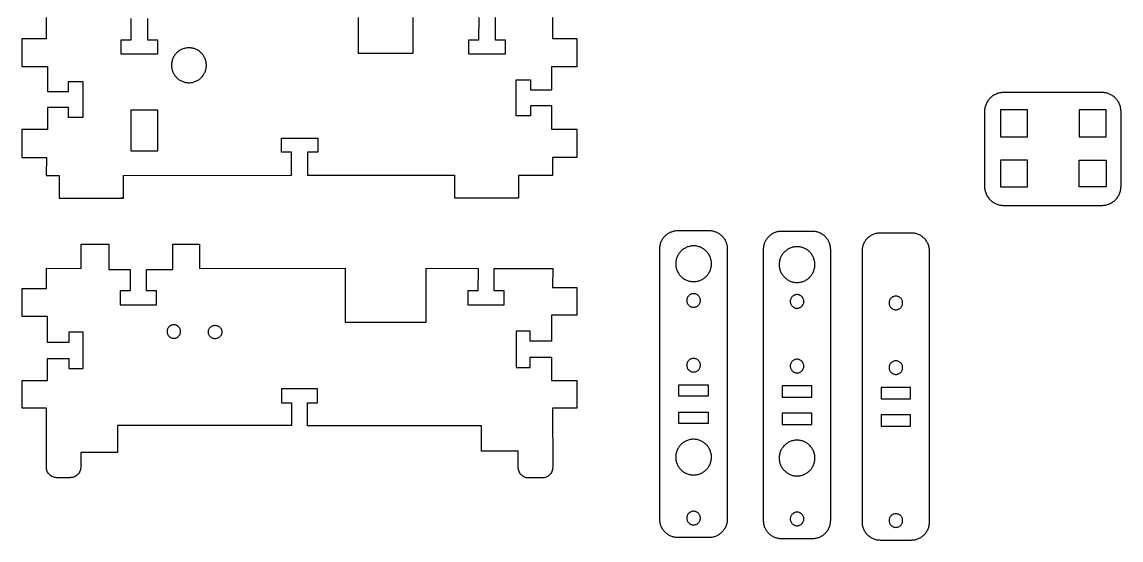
# Model space of a CAD drawing. Extents: x 83 to 577, y 5 to 678.
# Drawn here: x 281.1 to 525.6, y 13.9 to 129.2 of the extents above; entities that cross this region are included whole.
import ezdxf

# ---------------------------------------------------------------- set-up
doc = ezdxf.new("R2010")
doc.units = 0
doc.layers.add('LAYER_1', color=18, linetype='CONTINUOUS')

msp = doc.modelspace()

# ---------------------------------------------------------------- linework, layer by layer
at = {"layer": 'LAYER_1'}
for points in [[(286.49, 130.17), (286.49, 125.39), (281.09, 125.39), (281.09, 119.21), (286.75, 119.21), (286.75, 113.68), (291.47, 113.68), (291.47, 115.92), (294.63, 115.92), (294.63, 107.86), (291.47, 107.86), (291.47, 110.1), (286.75, 110.1), (286.75, 105.2), (281.09, 105.2), (281.09, 99.02), (286.54, 99.01), (286.45, 95.04), (286.45, 95.08), (286.45, 95.01), (286.58, 95.01), (289.37, 95.01), (289.37, 89.96), (303.7, 89.96), (303.19, 89.96), (303.7, 89.96), (303.7, 95.01), (341.04, 95.08), (341.04, 95.16), (341.04, 95.08), (341.04, 100.16), (338.8, 100.16), (338.8, 103.32), (346.87, 103.32), (346.87, 100.16), (344.63, 100.16), (344.63, 95.08), (377.28, 95.08), (377.28, 90.03), (377.28, 90.03), (391.6, 90.03), (391.6, 95.08), (399.2, 95.08), (399.18, 99.03), (404.58, 99.03), (404.58, 105.21), (398.93, 105.21), (398.93, 110.48), (394.21, 110.48), (394.21, 108.24), (391.05, 108.24), (391.05, 116.31), (394.21, 116.31), (394.21, 114.07), (398.93, 114.07), (398.93, 119.22), (404.59, 119.22), (404.59, 125.4), (399.18, 125.4), (399.2, 130.15)], [(308.98, 129.9), (308.98, 125.17), (311.22, 125.17), (311.22, 122.01), (303.15, 122.01), (303.15, 125.17), (305.39, 125.17), (305.39, 129.9)], [(368.03, 130.17), (368.03, 122.1), (355.93, 122.1), (355.93, 130.17)], [(386.32, 130.15), (386.32, 125.17), (388.57, 125.17), (388.57, 122.01), (380.5, 122.01), (380.5, 125.17), (382.74, 125.17), (382.76, 130.15)]]:
    msp.add_lwpolyline(points, dxfattribs=at)
for points in [[(322.11, 119.52), (322.11, 119.72), (322.09, 119.91), (322.07, 120.11), (322.03, 120.3), (321.99, 120.49), (321.94, 120.67), (321.88, 120.85), (321.81, 121.03), (321.73, 121.2), (321.64, 121.37), (321.55, 121.53), (321.45, 121.69), (321.34, 121.84), (321.22, 121.99), (321.1, 122.13), (320.97, 122.26), (320.84, 122.39), (320.7, 122.51), (320.55, 122.63), (320.4, 122.74), (320.24, 122.84), (320.08, 122.93), (319.91, 123.02), (319.74, 123.09), (319.56, 123.16), (319.38, 123.22), (319.2, 123.28), (319.01, 123.32), (318.82, 123.35), (318.63, 123.38), (318.43, 123.39), (318.23, 123.4), (318.03, 123.39), (317.83, 123.38), (317.64, 123.35), (317.45, 123.32), (317.26, 123.28), (317.08, 123.22), (316.89, 123.16), (316.72, 123.09), (316.55, 123.02), (316.38, 122.93), (316.22, 122.84), (316.06, 122.74), (315.91, 122.63), (315.76, 122.51), (315.62, 122.39), (315.48, 122.26), (315.36, 122.13), (315.23, 121.99), (315.12, 121.84), (315.01, 121.69), (314.91, 121.53), (314.82, 121.37), (314.73, 121.2), (314.65, 121.03), (314.58, 120.85), (314.52, 120.67), (314.47, 120.49), (314.43, 120.3), (314.39, 120.11), (314.37, 119.91), (314.35, 119.72), (314.35, 119.52), (314.35, 119.32), (314.37, 119.12), (314.39, 118.92), (314.43, 118.73), (314.47, 118.55), (314.52, 118.36), (314.58, 118.18), (314.65, 118), (314.73, 117.83), (314.82, 117.67), (314.91, 117.5), (315.01, 117.35), (315.12, 117.19), (315.23, 117.05), (315.36, 116.91), (315.48, 116.77), (315.62, 116.64), (315.76, 116.52), (315.91, 116.41), (316.06, 116.3), (316.22, 116.2), (316.38, 116.1), (316.55, 116.02), (316.72, 115.94), (316.89, 115.87), (317.08, 115.81), (317.26, 115.76), (317.45, 115.71), (317.64, 115.68), (317.83, 115.66), (318.03, 115.64), (318.23, 115.64), (318.43, 115.64), (318.63, 115.66), (318.82, 115.68), (319.01, 115.71), (319.2, 115.76), (319.38, 115.81), (319.56, 115.87), (319.74, 115.94), (319.91, 116.02), (320.08, 116.1), (320.24, 116.2), (320.4, 116.3), (320.55, 116.41), (320.7, 116.52), (320.84, 116.64), (320.97, 116.77), (321.1, 116.91), (321.22, 117.05), (321.34, 117.19), (321.45, 117.35), (321.55, 117.5), (321.64, 117.67), (321.73, 117.83), (321.81, 118), (321.88, 118.18), (321.94, 118.36), (321.99, 118.55), (322.03, 118.73), (322.07, 118.92), (322.09, 119.12), (322.11, 119.32)], [(499.48, 88.32), (521.31, 88.32), (521.53, 88.33), (521.74, 88.35), (521.96, 88.37), (522.17, 88.41), (522.37, 88.46), (522.58, 88.52), (522.78, 88.58), (522.97, 88.66), (523.16, 88.75), (523.34, 88.84), (523.52, 88.94), (523.69, 89.05), (523.86, 89.17), (524.02, 89.3), (524.18, 89.43), (524.33, 89.57), (524.47, 89.72), (524.6, 89.88), (524.73, 90.04), (524.85, 90.21), (524.96, 90.38), (525.06, 90.56), (525.16, 90.74), (525.24, 90.93), (525.32, 91.12), (525.38, 91.32), (525.44, 91.53), (525.49, 91.73), (525.53, 91.94), (525.55, 92.16), (525.57, 92.37), (525.58, 92.59), (525.58, 109.19), (525.57, 109.41), (525.55, 109.63), (525.53, 109.84), (525.49, 110.05), (525.44, 110.26), (525.38, 110.46), (525.32, 110.66), (525.24, 110.85), (525.16, 111.04), (525.06, 111.23), (524.96, 111.41), (524.85, 111.58), (524.73, 111.75), (524.6, 111.91), (524.47, 112.06), (524.33, 112.21), (524.18, 112.35), (524.02, 112.49), (523.86, 112.61), (523.69, 112.73), (523.52, 112.84), (523.34, 112.95), (523.16, 113.04), (522.97, 113.12), (522.78, 113.2), (522.58, 113.27), (522.37, 113.33), (522.17, 113.37), (521.96, 113.41), (521.74, 113.44), (521.53, 113.45), (521.31, 113.46), (499.48, 113.46), (499.26, 113.45), (499.04, 113.44), (498.83, 113.41), (498.62, 113.37), (498.41, 113.33), (498.21, 113.27), (498.01, 113.2), (497.82, 113.12), (497.63, 113.04), (497.45, 112.95), (497.27, 112.84), (497.09, 112.73), (496.93, 112.61), (496.77, 112.49), (496.61, 112.35), (496.46, 112.21), (496.32, 112.06), (496.19, 111.91), (496.06, 111.75), (495.94, 111.58), (495.83, 111.41), (495.73, 111.23), (495.63, 111.04), (495.55, 110.85), (495.47, 110.66), (495.4, 110.46), (495.35, 110.26), (495.3, 110.05), (495.26, 109.84), (495.23, 109.63), (495.22, 109.41), (495.21, 109.19), (495.21, 92.59), (495.22, 92.37), (495.23, 92.16), (495.26, 91.94), (495.3, 91.73), (495.35, 91.53), (495.4, 91.32), (495.47, 91.12), (495.55, 90.93), (495.63, 90.74), (495.73, 90.56), (495.83, 90.38), (495.94, 90.21), (496.06, 90.04), (496.19, 89.88), (496.32, 89.72), (496.46, 89.57), (496.61, 89.43), (496.77, 89.3), (496.93, 89.17), (497.09, 89.05), (497.27, 88.94), (497.45, 88.84), (497.63, 88.75), (497.82, 88.66), (498.01, 88.58), (498.21, 88.52), (498.41, 88.46), (498.62, 88.41), (498.83, 88.37), (499.04, 88.35), (499.26, 88.33)], [(305.31, 100.5), (311.31, 100.5), (311.31, 109.5), (305.31, 109.5)], [(498.76, 103.59), (504.76, 103.59), (504.76, 109.59), (498.76, 109.59)], [(516.25, 103.59), (522.25, 103.59), (522.25, 109.59), (516.25, 109.59)], [(498.8, 92.43), (504.8, 92.43), (504.8, 98.43), (498.8, 98.43)], [(516.29, 98.43), (522.29, 98.43), (522.29, 92.43), (516.29, 92.43)], [(427.02, 14.4), (426.81, 14.4), (426.6, 14.42), (426.4, 14.45), (426.2, 14.48), (426.01, 14.53), (425.82, 14.58), (425.63, 14.64), (425.45, 14.72), (425.27, 14.8), (425.09, 14.89), (424.92, 14.98), (424.76, 15.09), (424.6, 15.2), (424.45, 15.32), (424.3, 15.45), (424.16, 15.58), (424.03, 15.72), (423.9, 15.87), (423.78, 16.02), (423.67, 16.18), (423.57, 16.34), (423.47, 16.51), (423.38, 16.68), (423.3, 16.86), (423.23, 17.05), (423.16, 17.23), (423.11, 17.42), (423.06, 17.62), (423.03, 17.82), (423, 18.02), (422.99, 18.23), (422.98, 18.43), (422.98, 78.7), (422.99, 78.9), (423, 79.11), (423.03, 79.31), (423.06, 79.51), (423.11, 79.7), (423.16, 79.89), (423.23, 80.08), (423.3, 80.26), (423.38, 80.44), (423.47, 80.62), (423.57, 80.79), (423.67, 80.95), (423.78, 81.11), (423.9, 81.26), (424.03, 81.41), (424.16, 81.55), (424.3, 81.68), (424.45, 81.81), (424.6, 81.93), (424.76, 82.04), (424.92, 82.14), (425.09, 82.24), (425.27, 82.33), (425.45, 82.41), (425.63, 82.48), (425.82, 82.55), (426.01, 82.6), (426.2, 82.65), (426.4, 82.68), (426.6, 82.71), (426.81, 82.72), (427.02, 82.73), (433.95, 82.73), (434.15, 82.72), (434.36, 82.71), (434.56, 82.68), (434.76, 82.65), (434.96, 82.6), (435.15, 82.55), (435.33, 82.48), (435.52, 82.41), (435.7, 82.33), (435.87, 82.24), (436.04, 82.14), (436.2, 82.04), (436.36, 81.93), (436.51, 81.81), (436.66, 81.68), (436.8, 81.55), (436.93, 81.41), (437.06, 81.26), (437.18, 81.11), (437.29, 80.95), (437.4, 80.79), (437.49, 80.62), (437.58, 80.44), (437.66, 80.26), (437.74, 80.08), (437.8, 79.89), (437.85, 79.7), (437.9, 79.51), (437.93, 79.31), (437.96, 79.11), (437.98, 78.9), (437.98, 78.7), (437.98, 18.43), (437.98, 18.23), (437.96, 18.02), (437.93, 17.82), (437.9, 17.62), (437.85, 17.42), (437.8, 17.23), (437.74, 17.05), (437.66, 16.86), (437.58, 16.68), (437.49, 16.51), (437.4, 16.34), (437.29, 16.18), (437.18, 16.02), (437.06, 15.87), (436.93, 15.72), (436.8, 15.58), (436.66, 15.45), (436.51, 15.32), (436.36, 15.2), (436.2, 15.09), (436.04, 14.98), (435.87, 14.89), (435.7, 14.8), (435.52, 14.72), (435.33, 14.64), (435.15, 14.58), (434.96, 14.53), (434.76, 14.48), (434.56, 14.45), (434.36, 14.42), (434.15, 14.4), (433.95, 14.4)], [(450.02, 14.21), (456.95, 14.21), (457.16, 14.21), (457.37, 14.23), (457.57, 14.25), (457.77, 14.29), (457.96, 14.33), (458.15, 14.39), (458.34, 14.45), (458.52, 14.52), (458.7, 14.6), (458.88, 14.69), (459.05, 14.79), (459.21, 14.89), (459.37, 15.01), (459.52, 15.13), (459.67, 15.25), (459.81, 15.39), (459.94, 15.53), (460.07, 15.67), (460.19, 15.83), (460.3, 15.98), (460.4, 16.15), (460.5, 16.32), (460.59, 16.49), (460.67, 16.67), (460.74, 16.85), (460.81, 17.04), (460.86, 17.23), (460.91, 17.43), (460.94, 17.62), (460.97, 17.83), (460.98, 18.03), (460.99, 18.24), (460.99, 78.5), (460.98, 78.71), (460.97, 78.91), (460.94, 79.12), (460.91, 79.31), (460.86, 79.51), (460.81, 79.7), (460.74, 79.89), (460.67, 80.07), (460.59, 80.25), (460.5, 80.42), (460.4, 80.59), (460.3, 80.76), (460.19, 80.91), (460.07, 81.07), (459.94, 81.21), (459.81, 81.35), (459.67, 81.49), (459.52, 81.61), (459.37, 81.73), (459.21, 81.85), (459.05, 81.95), (458.88, 82.05), (458.7, 82.14), (458.52, 82.22), (458.34, 82.29), (458.15, 82.35), (457.96, 82.41), (457.77, 82.45), (457.57, 82.49), (457.37, 82.51), (457.16, 82.53), (456.95, 82.53), (450.02, 82.53), (449.81, 82.53), (449.61, 82.51), (449.41, 82.49), (449.21, 82.45), (449.01, 82.41), (448.82, 82.35), (448.63, 82.29), (448.45, 82.22), (448.27, 82.14), (448.1, 82.05), (447.93, 81.95), (447.77, 81.85), (447.61, 81.73), (447.46, 81.61), (447.31, 81.49), (447.17, 81.35), (447.04, 81.21), (446.91, 81.07), (446.79, 80.91), (446.68, 80.76), (446.57, 80.59), (446.47, 80.42), (446.39, 80.25), (446.3, 80.07), (446.23, 79.89), (446.17, 79.7), (446.11, 79.51), (446.07, 79.31), (446.03, 79.12), (446.01, 78.91), (445.99, 78.71), (445.99, 78.5), (445.99, 18.24), (445.99, 18.03), (446.01, 17.83), (446.03, 17.62), (446.07, 17.43), (446.11, 17.23), (446.17, 17.04), (446.23, 16.85), (446.3, 16.67), (446.39, 16.49), (446.47, 16.32), (446.57, 16.15), (446.68, 15.98), (446.79, 15.83), (446.91, 15.67), (447.04, 15.53), (447.17, 15.39), (447.31, 15.25), (447.46, 15.13), (447.61, 15.01), (447.77, 14.89), (447.93, 14.79), (448.1, 14.69), (448.27, 14.6), (448.45, 14.52), (448.63, 14.45), (448.82, 14.39), (449.01, 14.33), (449.21, 14.29), (449.41, 14.25), (449.61, 14.23), (449.81, 14.21)], [(472, 13.85), (478.94, 13.85), (479.15, 13.86), (479.35, 13.87), (479.55, 13.9), (479.75, 13.93), (479.95, 13.98), (480.14, 14.03), (480.32, 14.1), (480.51, 14.17), (480.69, 14.25), (480.86, 14.34), (481.03, 14.44), (481.19, 14.54), (481.35, 14.65), (481.5, 14.77), (481.65, 14.9), (481.79, 15.03), (481.92, 15.17), (482.05, 15.32), (482.17, 15.47), (482.28, 15.63), (482.39, 15.79), (482.48, 15.96), (482.57, 16.14), (482.65, 16.32), (482.73, 16.5), (482.79, 16.69), (482.84, 16.88), (482.89, 17.07), (482.93, 17.27), (482.95, 17.47), (482.97, 17.68), (482.97, 17.89), (482.97, 78.15), (482.97, 78.36), (482.95, 78.56), (482.93, 78.76), (482.89, 78.96), (482.84, 79.16), (482.79, 79.35), (482.73, 79.53), (482.65, 79.72), (482.57, 79.9), (482.48, 80.07), (482.39, 80.24), (482.28, 80.4), (482.17, 80.56), (482.05, 80.71), (481.92, 80.86), (481.79, 81), (481.65, 81.13), (481.5, 81.26), (481.35, 81.38), (481.19, 81.49), (481.03, 81.6), (480.86, 81.69), (480.69, 81.78), (480.51, 81.86), (480.32, 81.94), (480.14, 82), (479.95, 82.05), (479.75, 82.1), (479.55, 82.13), (479.35, 82.16), (479.15, 82.17), (478.94, 82.18), (472, 82.18), (471.8, 82.17), (471.59, 82.16), (471.39, 82.13), (471.19, 82.1), (471, 82.05), (470.81, 82), (470.62, 81.94), (470.43, 81.86), (470.26, 81.78), (470.08, 81.69), (469.91, 81.6), (469.75, 81.49), (469.59, 81.38), (469.44, 81.26), (469.29, 81.13), (469.15, 81), (469.02, 80.86), (468.89, 80.71), (468.77, 80.56), (468.66, 80.4), (468.56, 80.24), (468.46, 80.07), (468.37, 79.9), (468.29, 79.72), (468.22, 79.53), (468.15, 79.35), (468.1, 79.16), (468.05, 78.96), (468.02, 78.76), (467.99, 78.56), (467.98, 78.36), (467.97, 78.15), (467.97, 17.89), (467.98, 17.68), (467.99, 17.47), (468.02, 17.27), (468.05, 17.07), (468.1, 16.88), (468.15, 16.69), (468.22, 16.5), (468.29, 16.32), (468.37, 16.14), (468.46, 15.96), (468.56, 15.79), (468.66, 15.63), (468.77, 15.47), (468.89, 15.32), (469.02, 15.17), (469.15, 15.03), (469.29, 14.9), (469.44, 14.77), (469.59, 14.65), (469.75, 14.54), (469.91, 14.44), (470.08, 14.34), (470.26, 14.25), (470.43, 14.17), (470.62, 14.1), (470.81, 14.03), (471, 13.98), (471.19, 13.93), (471.39, 13.9), (471.59, 13.87), (471.8, 13.86)], [(352.98, 74.33), (352.98, 62.33), (370.98, 62.33), (370.98, 74.33), (382.56, 74.31), (382.53, 69.33), (380.29, 69.33), (380.29, 66.17), (388.36, 66.17), (388.36, 69.33), (386.12, 69.33), (386.12, 74.31), (399.15, 74.31), (399.14, 70.07), (404.54, 70.07), (404.54, 63.88), (398.88, 63.88), (398.88, 58.1), (394.16, 58.1), (394.16, 60.34), (391, 60.34), (391, 52.28), (394.16, 52.28), (394.16, 54.52), (398.88, 54.52), (398.88, 49.37), (404.54, 49.37), (404.54, 43.19), (399.13, 43.19), (399.15, 29.98), (399.15, 29.98), (399.14, 29.86), (399.13, 29.74), (399.12, 29.62), (399.1, 29.51), (399.07, 29.4), (399.04, 29.29), (398.96, 29.08), (398.87, 28.87), (398.75, 28.68), (398.61, 28.51), (398.46, 28.34), (398.3, 28.19), (398.12, 28.06), (397.93, 27.94), (397.72, 27.85), (397.51, 27.77), (397.29, 27.71), (397.17, 27.69), (397.05, 27.68), (396.94, 27.67), (396.82, 27.66), (393.82, 27.66), (393.7, 27.67), (393.58, 27.68), (393.47, 27.69), (393.35, 27.71), (393.13, 27.77), (392.91, 27.85), (392.71, 27.94), (392.52, 28.06), (392.34, 28.19), (392.17, 28.34), (392.02, 28.51), (391.89, 28.68), (391.77, 28.87), (391.67, 29.08), (391.59, 29.29), (391.56, 29.4), (391.54, 29.51), (391.52, 29.62), (391.5, 29.74), (391.49, 29.86), (391.49, 29.98), (391.49, 33.64), (383.32, 33.64), (383.31, 33.62), (383.31, 39.27), (344.62, 39.28), (344.62, 44.36), (346.86, 44.36), (346.86, 47.52), (338.8, 47.52), (338.8, 44.36), (341.04, 44.36), (341.04, 39.35), (302.34, 39.36), (302.34, 33.35), (294.17, 33.35), (294.17, 30.05), (294.17, 29.93), (294.16, 29.81), (294.14, 29.69), (294.12, 29.58), (294.1, 29.47), (294.07, 29.36), (293.99, 29.15), (293.89, 28.94), (293.77, 28.75), (293.64, 28.57), (293.49, 28.41), (293.32, 28.26), (293.14, 28.13), (292.95, 28.01), (292.75, 27.91), (292.53, 27.84), (292.31, 27.78), (292.2, 27.76), (292.08, 27.75), (291.96, 27.74), (291.84, 27.73), (288.84, 27.73), (288.72, 27.74), (288.61, 27.75), (288.49, 27.76), (288.37, 27.78), (288.15, 27.84), (287.94, 27.91), (287.73, 28.01), (287.54, 28.13), (287.36, 28.26), (287.2, 28.41), (287.05, 28.57), (286.91, 28.75), (286.79, 28.94), (286.7, 29.15), (286.62, 29.36), (286.59, 29.47), (286.56, 29.58), (286.54, 29.69), (286.53, 29.81), (286.52, 29.93), (286.51, 30.05), (286.51, 30.05), (286.5, 30.05), (286.51, 30.05), (286.54, 43.18), (281.14, 43.18), (281.14, 49.36), (286.79, 49.36), (286.79, 54.26), (291.52, 54.26), (291.52, 52.02), (294.68, 52.02), (294.68, 60.09), (291.52, 60.09), (291.52, 57.85), (286.79, 57.85), (286.79, 63.62), (281.14, 63.62), (281.14, 69.81), (286.54, 69.81), (286.54, 74.33), (294.24, 74.31), (294.24, 79.71), (300.42, 79.71), (300.42, 74.06), (305.19, 74.06), (305.19, 69.33), (302.95, 69.33), (302.95, 66.17), (311.02, 66.17), (311.02, 69.33), (308.77, 69.33), (308.77, 74.06), (314.68, 74.06), (314.68, 79.71), (320.61, 79.71), (320.61, 74.31)], [(430.5, 71.37), (430.7, 71.37), (430.9, 71.39), (431.1, 71.41), (431.3, 71.45), (431.49, 71.49), (431.68, 71.55), (431.86, 71.61), (432.05, 71.68), (432.22, 71.76), (432.39, 71.85), (432.56, 71.94), (432.72, 72.05), (432.88, 72.16), (433.03, 72.27), (433.17, 72.4), (433.31, 72.53), (433.44, 72.67), (433.57, 72.81), (433.68, 72.96), (433.79, 73.12), (433.9, 73.28), (433.99, 73.45), (434.08, 73.62), (434.16, 73.79), (434.23, 73.97), (434.29, 74.16), (434.35, 74.35), (434.39, 74.54), (434.43, 74.74), (434.45, 74.94), (434.47, 75.14), (434.47, 75.34), (434.47, 75.55), (434.45, 75.75), (434.43, 75.95), (434.39, 76.14), (434.35, 76.33), (434.29, 76.52), (434.23, 76.71), (434.16, 76.89), (434.08, 77.06), (433.99, 77.24), (433.9, 77.4), (433.79, 77.56), (433.68, 77.72), (433.57, 77.87), (433.44, 78.01), (433.31, 78.15), (433.17, 78.28), (433.03, 78.41), (432.88, 78.53), (432.72, 78.64), (432.56, 78.74), (432.39, 78.84), (432.22, 78.92), (432.05, 79), (431.86, 79.08), (431.68, 79.14), (431.49, 79.19), (431.3, 79.24), (431.1, 79.27), (430.9, 79.3), (430.7, 79.31), (430.5, 79.32), (430.29, 79.31), (430.09, 79.3), (429.89, 79.27), (429.7, 79.24), (429.5, 79.19), (429.32, 79.14), (429.13, 79.08), (428.95, 79), (428.77, 78.92), (428.6, 78.84), (428.44, 78.74), (428.28, 78.64), (428.12, 78.53), (427.97, 78.41), (427.83, 78.28), (427.69, 78.15), (427.56, 78.01), (427.43, 77.87), (427.31, 77.72), (427.2, 77.56), (427.1, 77.4), (427, 77.24), (426.92, 77.06), (426.84, 76.89), (426.76, 76.71), (426.7, 76.52), (426.65, 76.33), (426.6, 76.14), (426.57, 75.95), (426.54, 75.75), (426.53, 75.55), (426.52, 75.34), (426.53, 75.14), (426.54, 74.94), (426.57, 74.74), (426.6, 74.54), (426.65, 74.35), (426.7, 74.16), (426.76, 73.97), (426.84, 73.79), (426.92, 73.62), (427, 73.45), (427.1, 73.28), (427.2, 73.12), (427.31, 72.96), (427.43, 72.81), (427.56, 72.67), (427.69, 72.53), (427.83, 72.4), (427.97, 72.27), (428.12, 72.16), (428.28, 72.05), (428.44, 71.94), (428.6, 71.85), (428.77, 71.76), (428.95, 71.68), (429.13, 71.61), (429.32, 71.55), (429.5, 71.49), (429.7, 71.45), (429.89, 71.41), (430.09, 71.39), (430.29, 71.37)], [(453.5, 71.17), (453.71, 71.18), (453.91, 71.19), (454.11, 71.22), (454.31, 71.25), (454.5, 71.3), (454.69, 71.35), (454.87, 71.41), (455.05, 71.49), (455.23, 71.56), (455.4, 71.65), (455.57, 71.75), (455.73, 71.85), (455.88, 71.96), (456.03, 72.08), (456.18, 72.21), (456.32, 72.34), (456.45, 72.48), (456.57, 72.62), (456.69, 72.77), (456.8, 72.93), (456.9, 73.09), (457, 73.25), (457.09, 73.42), (457.17, 73.6), (457.24, 73.78), (457.3, 73.97), (457.35, 74.15), (457.4, 74.35), (457.43, 74.54), (457.46, 74.74), (457.47, 74.94), (457.48, 75.15), (457.47, 75.35), (457.46, 75.55), (457.43, 75.75), (457.4, 75.95), (457.35, 76.14), (457.3, 76.33), (457.24, 76.51), (457.17, 76.7), (457.09, 76.87), (457, 77.04), (456.9, 77.21), (456.8, 77.37), (456.69, 77.53), (456.57, 77.68), (456.45, 77.82), (456.32, 77.96), (456.18, 78.09), (456.03, 78.22), (455.88, 78.33), (455.73, 78.44), (455.57, 78.55), (455.4, 78.64), (455.23, 78.73), (455.05, 78.81), (454.87, 78.88), (454.69, 78.94), (454.5, 79), (454.31, 79.04), (454.11, 79.08), (453.91, 79.1), (453.71, 79.12), (453.5, 79.12), (453.3, 79.12), (453.1, 79.1), (452.9, 79.08), (452.7, 79.04), (452.51, 79), (452.32, 78.94), (452.14, 78.88), (451.96, 78.81), (451.78, 78.73), (451.61, 78.64), (451.44, 78.55), (451.28, 78.44), (451.13, 78.33), (450.98, 78.22), (450.83, 78.09), (450.69, 77.96), (450.56, 77.82), (450.44, 77.68), (450.32, 77.53), (450.21, 77.37), (450.11, 77.21), (450.01, 77.04), (449.92, 76.87), (449.84, 76.7), (449.77, 76.51), (449.71, 76.33), (449.66, 76.14), (449.61, 75.95), (449.58, 75.75), (449.55, 75.55), (449.54, 75.35), (449.53, 75.15), (449.54, 74.94), (449.55, 74.74), (449.58, 74.54), (449.61, 74.35), (449.66, 74.15), (449.71, 73.97), (449.77, 73.78), (449.84, 73.6), (449.92, 73.42), (450.01, 73.25), (450.11, 73.09), (450.21, 72.93), (450.32, 72.77), (450.44, 72.62), (450.56, 72.48), (450.69, 72.34), (450.83, 72.21), (450.98, 72.08), (451.13, 71.96), (451.28, 71.85), (451.44, 71.75), (451.61, 71.65), (451.78, 71.56), (451.96, 71.49), (452.14, 71.41), (452.32, 71.35), (452.51, 71.3), (452.7, 71.25), (452.9, 71.22), (453.1, 71.19), (453.3, 71.18)], [(430.5, 65.65), (430.65, 65.66), (430.8, 65.68), (430.95, 65.72), (431.09, 65.77), (431.22, 65.83), (431.34, 65.91), (431.46, 66), (431.57, 66.09), (431.66, 66.2), (431.75, 66.32), (431.83, 66.44), (431.89, 66.58), (431.94, 66.71), (431.98, 66.86), (432, 67.01), (432.01, 67.16), (432, 67.32), (431.98, 67.47), (431.94, 67.61), (431.89, 67.75), (431.83, 67.89), (431.75, 68.01), (431.66, 68.13), (431.57, 68.23), (431.46, 68.33), (431.34, 68.42), (431.22, 68.49), (431.09, 68.56), (430.95, 68.61), (430.8, 68.65), (430.65, 68.67), (430.5, 68.68), (430.34, 68.67), (430.19, 68.65), (430.05, 68.61), (429.91, 68.56), (429.78, 68.49), (429.65, 68.42), (429.54, 68.33), (429.43, 68.23), (429.33, 68.13), (429.24, 68.01), (429.17, 67.89), (429.1, 67.75), (429.05, 67.61), (429.02, 67.47), (428.99, 67.32), (428.99, 67.16), (428.99, 67.01), (429.02, 66.86), (429.05, 66.71), (429.1, 66.58), (429.17, 66.44), (429.24, 66.32), (429.33, 66.2), (429.43, 66.09), (429.54, 66), (429.65, 65.91), (429.78, 65.83), (429.91, 65.77), (430.05, 65.72), (430.19, 65.68), (430.34, 65.66)], [(453.5, 65.46), (453.66, 65.47), (453.81, 65.49), (453.95, 65.53), (454.09, 65.58), (454.23, 65.64), (454.35, 65.72), (454.47, 65.8), (454.57, 65.9), (454.67, 66.01), (454.76, 66.13), (454.83, 66.25), (454.9, 66.38), (454.95, 66.52), (454.99, 66.67), (455.01, 66.82), (455.02, 66.97), (455.01, 67.13), (454.99, 67.28), (454.95, 67.42), (454.9, 67.56), (454.83, 67.69), (454.76, 67.82), (454.67, 67.93), (454.57, 68.04), (454.47, 68.14), (454.35, 68.23), (454.23, 68.3), (454.09, 68.36), (453.95, 68.42), (453.81, 68.45), (453.66, 68.48), (453.5, 68.48), (453.35, 68.48), (453.2, 68.45), (453.05, 68.42), (452.92, 68.36), (452.78, 68.3), (452.66, 68.23), (452.54, 68.14), (452.44, 68.04), (452.34, 67.93), (452.25, 67.82), (452.17, 67.69), (452.11, 67.56), (452.06, 67.42), (452.02, 67.28), (452, 67.13), (451.99, 66.97), (452, 66.82), (452.02, 66.67), (452.06, 66.52), (452.11, 66.38), (452.17, 66.25), (452.25, 66.13), (452.34, 66.01), (452.44, 65.9), (452.54, 65.8), (452.66, 65.72), (452.78, 65.64), (452.92, 65.58), (453.05, 65.53), (453.2, 65.49), (453.35, 65.47)], [(475.49, 65.1), (475.64, 65.11), (475.79, 65.14), (475.94, 65.17), (476.08, 65.22), (476.21, 65.29), (476.33, 65.36), (476.45, 65.45), (476.56, 65.55), (476.66, 65.66), (476.74, 65.77), (476.82, 65.9), (476.88, 66.03), (476.93, 66.17), (476.97, 66.31), (476.99, 66.46), (477, 66.62), (476.99, 66.77), (476.97, 66.92), (476.93, 67.07), (476.88, 67.21), (476.82, 67.34), (476.74, 67.46), (476.66, 67.58), (476.56, 67.69), (476.45, 67.78), (476.33, 67.87), (476.21, 67.95), (476.08, 68.01), (475.94, 68.06), (475.79, 68.1), (475.64, 68.12), (475.49, 68.13), (475.33, 68.12), (475.18, 68.1), (475.04, 68.06), (474.9, 68.01), (474.77, 67.95), (474.64, 67.87), (474.53, 67.78), (474.42, 67.69), (474.32, 67.58), (474.23, 67.46), (474.16, 67.34), (474.09, 67.21), (474.04, 67.07), (474.01, 66.92), (473.98, 66.77), (473.98, 66.62), (473.98, 66.46), (474.01, 66.31), (474.04, 66.17), (474.09, 66.03), (474.16, 65.9), (474.23, 65.77), (474.32, 65.66), (474.42, 65.55), (474.53, 65.45), (474.64, 65.36), (474.77, 65.29), (474.9, 65.22), (475.04, 65.17), (475.18, 65.14), (475.33, 65.11)], [(316.37, 60.25), (316.36, 60.4), (316.33, 60.55), (316.3, 60.69), (316.25, 60.83), (316.18, 60.96), (316.11, 61.09), (316.02, 61.2), (315.93, 61.31), (315.82, 61.4), (315.7, 61.49), (315.58, 61.57), (315.45, 61.63), (315.31, 61.68), (315.17, 61.72), (315.02, 61.74), (314.87, 61.75), (314.71, 61.74), (314.56, 61.72), (314.42, 61.68), (314.28, 61.63), (314.15, 61.57), (314.03, 61.49), (313.91, 61.4), (313.8, 61.31), (313.71, 61.2), (313.62, 61.09), (313.55, 60.96), (313.48, 60.83), (313.43, 60.69), (313.4, 60.55), (313.37, 60.4), (313.37, 60.25), (313.37, 60.09), (313.4, 59.94), (313.43, 59.8), (313.48, 59.66), (313.55, 59.53), (313.62, 59.41), (313.71, 59.29), (313.8, 59.19), (313.91, 59.09), (314.03, 59), (314.15, 58.93), (314.28, 58.86), (314.42, 58.81), (314.56, 58.78), (314.71, 58.75), (314.87, 58.75), (315.02, 58.75), (315.17, 58.78), (315.31, 58.81), (315.45, 58.86), (315.58, 58.93), (315.7, 59), (315.82, 59.09), (315.93, 59.19), (316.02, 59.29), (316.11, 59.41), (316.18, 59.53), (316.25, 59.66), (316.3, 59.8), (316.33, 59.94), (316.36, 60.09)], [(325.56, 60.14), (325.55, 59.99), (325.53, 59.84), (325.49, 59.7), (325.44, 59.56), (325.38, 59.43), (325.3, 59.3), (325.21, 59.19), (325.12, 59.08), (325.01, 58.98), (324.89, 58.9), (324.77, 58.82), (324.64, 58.76), (324.5, 58.71), (324.36, 58.67), (324.21, 58.65), (324.06, 58.64), (323.9, 58.65), (323.75, 58.67), (323.61, 58.71), (323.47, 58.76), (323.34, 58.82), (323.22, 58.9), (323.1, 58.98), (323, 59.08), (322.9, 59.19), (322.81, 59.3), (322.74, 59.43), (322.67, 59.56), (322.62, 59.7), (322.59, 59.84), (322.56, 59.99), (322.56, 60.14), (322.56, 60.3), (322.59, 60.44), (322.62, 60.59), (322.67, 60.73), (322.74, 60.86), (322.81, 60.98), (322.9, 61.1), (323, 61.2), (323.1, 61.3), (323.22, 61.39), (323.34, 61.46), (323.47, 61.52), (323.61, 61.57), (323.75, 61.61), (323.9, 61.63), (324.06, 61.64), (324.21, 61.63), (324.36, 61.61), (324.5, 61.57), (324.64, 61.52), (324.77, 61.46), (324.89, 61.39), (325.01, 61.3), (325.12, 61.2), (325.21, 61.1), (325.3, 60.98), (325.38, 60.86), (325.44, 60.73), (325.49, 60.59), (325.53, 60.44), (325.55, 60.3)], [(430.5, 51.25), (430.65, 51.26), (430.8, 51.28), (430.95, 51.32), (431.09, 51.37), (431.22, 51.43), (431.34, 51.51), (431.46, 51.59), (431.57, 51.69), (431.66, 51.8), (431.75, 51.91), (431.83, 52.04), (431.89, 52.17), (431.94, 52.31), (431.98, 52.46), (432, 52.61), (432.01, 52.76), (432, 52.91), (431.98, 53.06), (431.94, 53.21), (431.89, 53.35), (431.83, 53.48), (431.75, 53.61), (431.66, 53.72), (431.57, 53.83), (431.46, 53.93), (431.34, 54.01), (431.22, 54.09), (431.09, 54.15), (430.95, 54.2), (430.8, 54.24), (430.65, 54.26), (430.5, 54.27), (430.34, 54.26), (430.19, 54.24), (430.05, 54.2), (429.91, 54.15), (429.78, 54.09), (429.65, 54.01), (429.54, 53.93), (429.43, 53.83), (429.33, 53.72), (429.24, 53.61), (429.17, 53.48), (429.1, 53.35), (429.05, 53.21), (429.02, 53.06), (428.99, 52.91), (428.99, 52.76), (428.99, 52.61), (429.02, 52.46), (429.05, 52.31), (429.1, 52.17), (429.17, 52.04), (429.24, 51.91), (429.33, 51.8), (429.43, 51.69), (429.54, 51.59), (429.65, 51.51), (429.78, 51.43), (429.91, 51.37), (430.05, 51.32), (430.19, 51.28), (430.34, 51.26)], [(453.5, 51.05), (453.66, 51.06), (453.81, 51.09), (453.95, 51.12), (454.09, 51.17), (454.23, 51.24), (454.35, 51.31), (454.47, 51.4), (454.57, 51.5), (454.67, 51.61), (454.76, 51.72), (454.83, 51.85), (454.9, 51.98), (454.95, 52.12), (454.99, 52.26), (455.01, 52.41), (455.02, 52.57), (455.01, 52.72), (454.99, 52.87), (454.95, 53.02), (454.9, 53.16), (454.83, 53.29), (454.76, 53.41), (454.67, 53.53), (454.57, 53.64), (454.47, 53.73), (454.35, 53.82), (454.23, 53.9), (454.09, 53.96), (453.95, 54.01), (453.81, 54.05), (453.66, 54.07), (453.5, 54.08), (453.35, 54.07), (453.2, 54.05), (453.05, 54.01), (452.92, 53.96), (452.78, 53.9), (452.66, 53.82), (452.54, 53.73), (452.44, 53.64), (452.34, 53.53), (452.25, 53.41), (452.17, 53.29), (452.11, 53.16), (452.06, 53.02), (452.02, 52.87), (452, 52.72), (451.99, 52.57), (452, 52.41), (452.02, 52.26), (452.06, 52.12), (452.11, 51.98), (452.17, 51.85), (452.25, 51.72), (452.34, 51.61), (452.44, 51.5), (452.54, 51.4), (452.66, 51.31), (452.78, 51.24), (452.92, 51.17), (453.05, 51.12), (453.2, 51.09), (453.35, 51.06)], [(475.49, 50.7), (475.64, 50.71), (475.79, 50.73), (475.94, 50.77), (476.08, 50.82), (476.21, 50.88), (476.33, 50.96), (476.45, 51.05), (476.56, 51.14), (476.66, 51.25), (476.74, 51.37), (476.82, 51.49), (476.88, 51.62), (476.93, 51.76), (476.97, 51.91), (476.99, 52.06), (477, 52.21), (476.99, 52.37), (476.97, 52.52), (476.93, 52.66), (476.88, 52.8), (476.82, 52.93), (476.74, 53.06), (476.66, 53.18), (476.56, 53.28), (476.45, 53.38), (476.33, 53.47), (476.21, 53.54), (476.08, 53.61), (475.94, 53.66), (475.79, 53.7), (475.64, 53.72), (475.49, 53.73), (475.33, 53.72), (475.18, 53.7), (475.04, 53.66), (474.9, 53.61), (474.77, 53.54), (474.64, 53.47), (474.53, 53.38), (474.42, 53.28), (474.32, 53.18), (474.23, 53.06), (474.16, 52.93), (474.09, 52.8), (474.04, 52.66), (474.01, 52.52), (473.98, 52.37), (473.98, 52.21), (473.98, 52.06), (474.01, 51.91), (474.04, 51.76), (474.09, 51.62), (474.16, 51.49), (474.23, 51.37), (474.32, 51.25), (474.42, 51.14), (474.53, 51.05), (474.64, 50.96), (474.77, 50.88), (474.9, 50.82), (475.04, 50.77), (475.18, 50.73), (475.33, 50.71)], [(433.77, 45.85), (427.22, 45.85), (427.22, 48.37), (433.77, 48.37)], [(450.23, 45.65), (456.78, 45.65), (456.78, 48.18), (450.23, 48.18)], [(472.21, 45.3), (478.76, 45.3), (478.76, 47.82), (472.21, 47.82)], [(433.77, 39.77), (427.22, 39.77), (427.22, 42.29), (433.77, 42.29)], [(450.23, 39.58), (456.78, 39.58), (456.78, 42.1), (450.23, 42.1)], [(472.21, 39.22), (478.76, 39.22), (478.76, 41.74), (472.21, 41.74)], [(430.5, 28.32), (430.7, 28.33), (430.9, 28.34), (431.1, 28.37), (431.3, 28.4), (431.49, 28.45), (431.68, 28.5), (431.86, 28.56), (432.05, 28.63), (432.22, 28.71), (432.39, 28.8), (432.56, 28.9), (432.72, 29), (432.88, 29.11), (433.03, 29.23), (433.17, 29.35), (433.31, 29.49), (433.44, 29.62), (433.57, 29.77), (433.68, 29.92), (433.79, 30.07), (433.9, 30.24), (433.99, 30.4), (434.08, 30.57), (434.16, 30.75), (434.23, 30.93), (434.29, 31.11), (434.35, 31.3), (434.39, 31.5), (434.43, 31.69), (434.45, 31.89), (434.47, 32.09), (434.47, 32.3), (434.47, 32.5), (434.45, 32.7), (434.43, 32.9), (434.39, 33.1), (434.35, 33.29), (434.29, 33.48), (434.23, 33.66), (434.16, 33.84), (434.08, 34.02), (433.99, 34.19), (433.9, 34.36), (433.79, 34.52), (433.68, 34.68), (433.57, 34.83), (433.44, 34.97), (433.31, 35.11), (433.17, 35.24), (433.03, 35.36), (432.88, 35.48), (432.72, 35.59), (432.56, 35.7), (432.39, 35.79), (432.22, 35.88), (432.05, 35.96), (431.86, 36.03), (431.68, 36.09), (431.49, 36.15), (431.3, 36.19), (431.1, 36.23), (430.9, 36.25), (430.7, 36.27), (430.5, 36.27), (430.29, 36.27), (430.09, 36.25), (429.89, 36.23), (429.7, 36.19), (429.5, 36.15), (429.32, 36.09), (429.13, 36.03), (428.95, 35.96), (428.77, 35.88), (428.6, 35.79), (428.44, 35.7), (428.28, 35.59), (428.12, 35.48), (427.97, 35.36), (427.83, 35.24), (427.69, 35.11), (427.56, 34.97), (427.43, 34.83), (427.31, 34.68), (427.2, 34.52), (427.1, 34.36), (427, 34.19), (426.91, 34.02), (426.84, 33.84), (426.76, 33.66), (426.7, 33.48), (426.65, 33.29), (426.6, 33.1), (426.57, 32.9), (426.54, 32.7), (426.53, 32.5), (426.52, 32.3), (426.53, 32.09), (426.54, 31.89), (426.57, 31.69), (426.6, 31.5), (426.65, 31.3), (426.7, 31.11), (426.76, 30.93), (426.84, 30.75), (426.91, 30.57), (427, 30.4), (427.1, 30.24), (427.2, 30.07), (427.31, 29.92), (427.43, 29.77), (427.56, 29.62), (427.69, 29.49), (427.83, 29.35), (427.97, 29.23), (428.12, 29.11), (428.28, 29), (428.44, 28.9), (428.6, 28.8), (428.77, 28.71), (428.95, 28.63), (429.13, 28.56), (429.32, 28.5), (429.5, 28.45), (429.7, 28.4), (429.89, 28.37), (430.09, 28.34), (430.29, 28.33)], [(453.5, 28.13), (453.71, 28.13), (453.91, 28.15), (454.11, 28.17), (454.31, 28.21), (454.5, 28.25), (454.69, 28.31), (454.87, 28.37), (455.05, 28.44), (455.23, 28.52), (455.4, 28.61), (455.57, 28.7), (455.73, 28.81), (455.88, 28.92), (456.03, 29.04), (456.18, 29.16), (456.32, 29.29), (456.45, 29.43), (456.57, 29.58), (456.69, 29.73), (456.8, 29.88), (456.9, 30.04), (457, 30.21), (457.09, 30.38), (457.17, 30.56), (457.24, 30.74), (457.3, 30.92), (457.35, 31.11), (457.4, 31.3), (457.43, 31.5), (457.46, 31.7), (457.47, 31.9), (457.48, 32.1), (457.47, 32.31), (457.46, 32.51), (457.43, 32.71), (457.4, 32.9), (457.35, 33.1), (457.3, 33.29), (457.24, 33.47), (457.17, 33.65), (457.09, 33.83), (457, 34), (456.9, 34.17), (456.8, 34.33), (456.69, 34.48), (456.57, 34.63), (456.45, 34.78), (456.32, 34.91), (456.18, 35.05), (456.03, 35.17), (455.88, 35.29), (455.73, 35.4), (455.57, 35.5), (455.4, 35.6), (455.23, 35.69), (455.05, 35.77), (454.87, 35.84), (454.69, 35.9), (454.5, 35.95), (454.31, 36), (454.11, 36.03), (453.91, 36.06), (453.71, 36.07), (453.5, 36.08), (453.3, 36.07), (453.1, 36.06), (452.9, 36.03), (452.7, 36), (452.51, 35.95), (452.32, 35.9), (452.14, 35.84), (451.96, 35.77), (451.78, 35.69), (451.61, 35.6), (451.44, 35.5), (451.28, 35.4), (451.13, 35.29), (450.98, 35.17), (450.83, 35.05), (450.69, 34.91), (450.56, 34.78), (450.44, 34.63), (450.32, 34.48), (450.21, 34.33), (450.1, 34.17), (450.01, 34), (449.92, 33.83), (449.84, 33.65), (449.77, 33.47), (449.71, 33.29), (449.65, 33.1), (449.61, 32.9), (449.58, 32.71), (449.55, 32.51), (449.53, 32.31), (449.53, 32.1), (449.53, 31.9), (449.55, 31.7), (449.58, 31.5), (449.61, 31.3), (449.65, 31.11), (449.71, 30.92), (449.77, 30.74), (449.84, 30.56), (449.92, 30.38), (450.01, 30.21), (450.1, 30.04), (450.21, 29.88), (450.32, 29.73), (450.44, 29.58), (450.56, 29.43), (450.69, 29.29), (450.83, 29.16), (450.98, 29.04), (451.13, 28.92), (451.28, 28.81), (451.44, 28.7), (451.61, 28.61), (451.78, 28.52), (451.96, 28.44), (452.14, 28.37), (452.32, 28.31), (452.51, 28.25), (452.7, 28.21), (452.9, 28.17), (453.1, 28.15), (453.3, 28.13)], [(430.5, 17.22), (430.65, 17.23), (430.8, 17.25), (430.95, 17.29), (431.09, 17.34), (431.22, 17.4), (431.34, 17.48), (431.46, 17.57), (431.57, 17.66), (431.66, 17.77), (431.75, 17.89), (431.83, 18.01), (431.89, 18.14), (431.94, 18.28), (431.98, 18.43), (432, 18.58), (432.01, 18.73), (432, 18.89), (431.98, 19.04), (431.94, 19.18), (431.89, 19.32), (431.83, 19.45), (431.75, 19.58), (431.66, 19.7), (431.57, 19.8), (431.46, 19.9), (431.34, 19.99), (431.22, 20.06), (431.09, 20.13), (430.95, 20.18), (430.8, 20.21), (430.65, 20.24), (430.5, 20.25), (430.34, 20.24), (430.19, 20.21), (430.05, 20.18), (429.91, 20.13), (429.78, 20.06), (429.65, 19.99), (429.54, 19.9), (429.43, 19.8), (429.33, 19.7), (429.24, 19.58), (429.17, 19.45), (429.1, 19.32), (429.05, 19.18), (429.02, 19.04), (428.99, 18.89), (428.99, 18.73), (428.99, 18.58), (429.02, 18.43), (429.05, 18.28), (429.1, 18.14), (429.17, 18.01), (429.24, 17.89), (429.33, 17.77), (429.43, 17.66), (429.54, 17.57), (429.65, 17.48), (429.78, 17.4), (429.91, 17.34), (430.05, 17.29), (430.19, 17.25), (430.34, 17.23)], [(453.5, 17.03), (453.66, 17.03), (453.81, 17.06), (453.95, 17.09), (454.09, 17.15), (454.23, 17.21), (454.35, 17.28), (454.47, 17.37), (454.57, 17.47), (454.67, 17.58), (454.76, 17.69), (454.83, 17.82), (454.9, 17.95), (454.95, 18.09), (454.99, 18.23), (455.01, 18.38), (455.02, 18.54), (455.01, 18.69), (454.99, 18.84), (454.95, 18.99), (454.9, 19.13), (454.83, 19.26), (454.76, 19.39), (454.67, 19.5), (454.57, 19.61), (454.47, 19.71), (454.35, 19.79), (454.23, 19.87), (454.09, 19.93), (453.95, 19.98), (453.81, 20.02), (453.66, 20.04), (453.5, 20.05), (453.35, 20.04), (453.2, 20.02), (453.05, 19.98), (452.92, 19.93), (452.78, 19.87), (452.66, 19.79), (452.54, 19.71), (452.44, 19.61), (452.34, 19.5), (452.25, 19.39), (452.17, 19.26), (452.11, 19.13), (452.06, 18.99), (452.02, 18.84), (452, 18.69), (451.99, 18.54), (452, 18.38), (452.02, 18.23), (452.06, 18.09), (452.11, 17.95), (452.17, 17.82), (452.25, 17.69), (452.34, 17.58), (452.44, 17.47), (452.54, 17.37), (452.66, 17.28), (452.78, 17.21), (452.92, 17.15), (453.05, 17.09), (453.2, 17.06), (453.35, 17.03)], [(475.49, 16.67), (475.64, 16.68), (475.79, 16.7), (475.94, 16.74), (476.08, 16.79), (476.21, 16.86), (476.33, 16.93), (476.45, 17.02), (476.56, 17.12), (476.66, 17.22), (476.74, 17.34), (476.82, 17.46), (476.88, 17.6), (476.93, 17.74), (476.97, 17.88), (476.99, 18.03), (477, 18.19), (476.99, 18.34), (476.97, 18.49), (476.93, 18.64), (476.88, 18.77), (476.82, 18.91), (476.74, 19.03), (476.66, 19.15), (476.56, 19.26), (476.45, 19.35), (476.33, 19.44), (476.21, 19.52), (476.08, 19.58), (475.94, 19.63), (475.79, 19.67), (475.64, 19.69), (475.49, 19.7), (475.33, 19.69), (475.18, 19.67), (475.04, 19.63), (474.9, 19.58), (474.77, 19.52), (474.64, 19.44), (474.53, 19.35), (474.42, 19.26), (474.32, 19.15), (474.23, 19.03), (474.16, 18.91), (474.09, 18.77), (474.04, 18.64), (474.01, 18.49), (473.98, 18.34), (473.98, 18.19), (473.98, 18.03), (474.01, 17.88), (474.04, 17.74), (474.09, 17.6), (474.16, 17.46), (474.23, 17.34), (474.32, 17.22), (474.42, 17.12), (474.53, 17.02), (474.64, 16.93), (474.77, 16.86), (474.9, 16.79), (475.04, 16.74), (475.18, 16.7), (475.33, 16.68)]]:
    msp.add_lwpolyline(points, close=True, dxfattribs=at)

doc.saveas('drawing.dxf')
